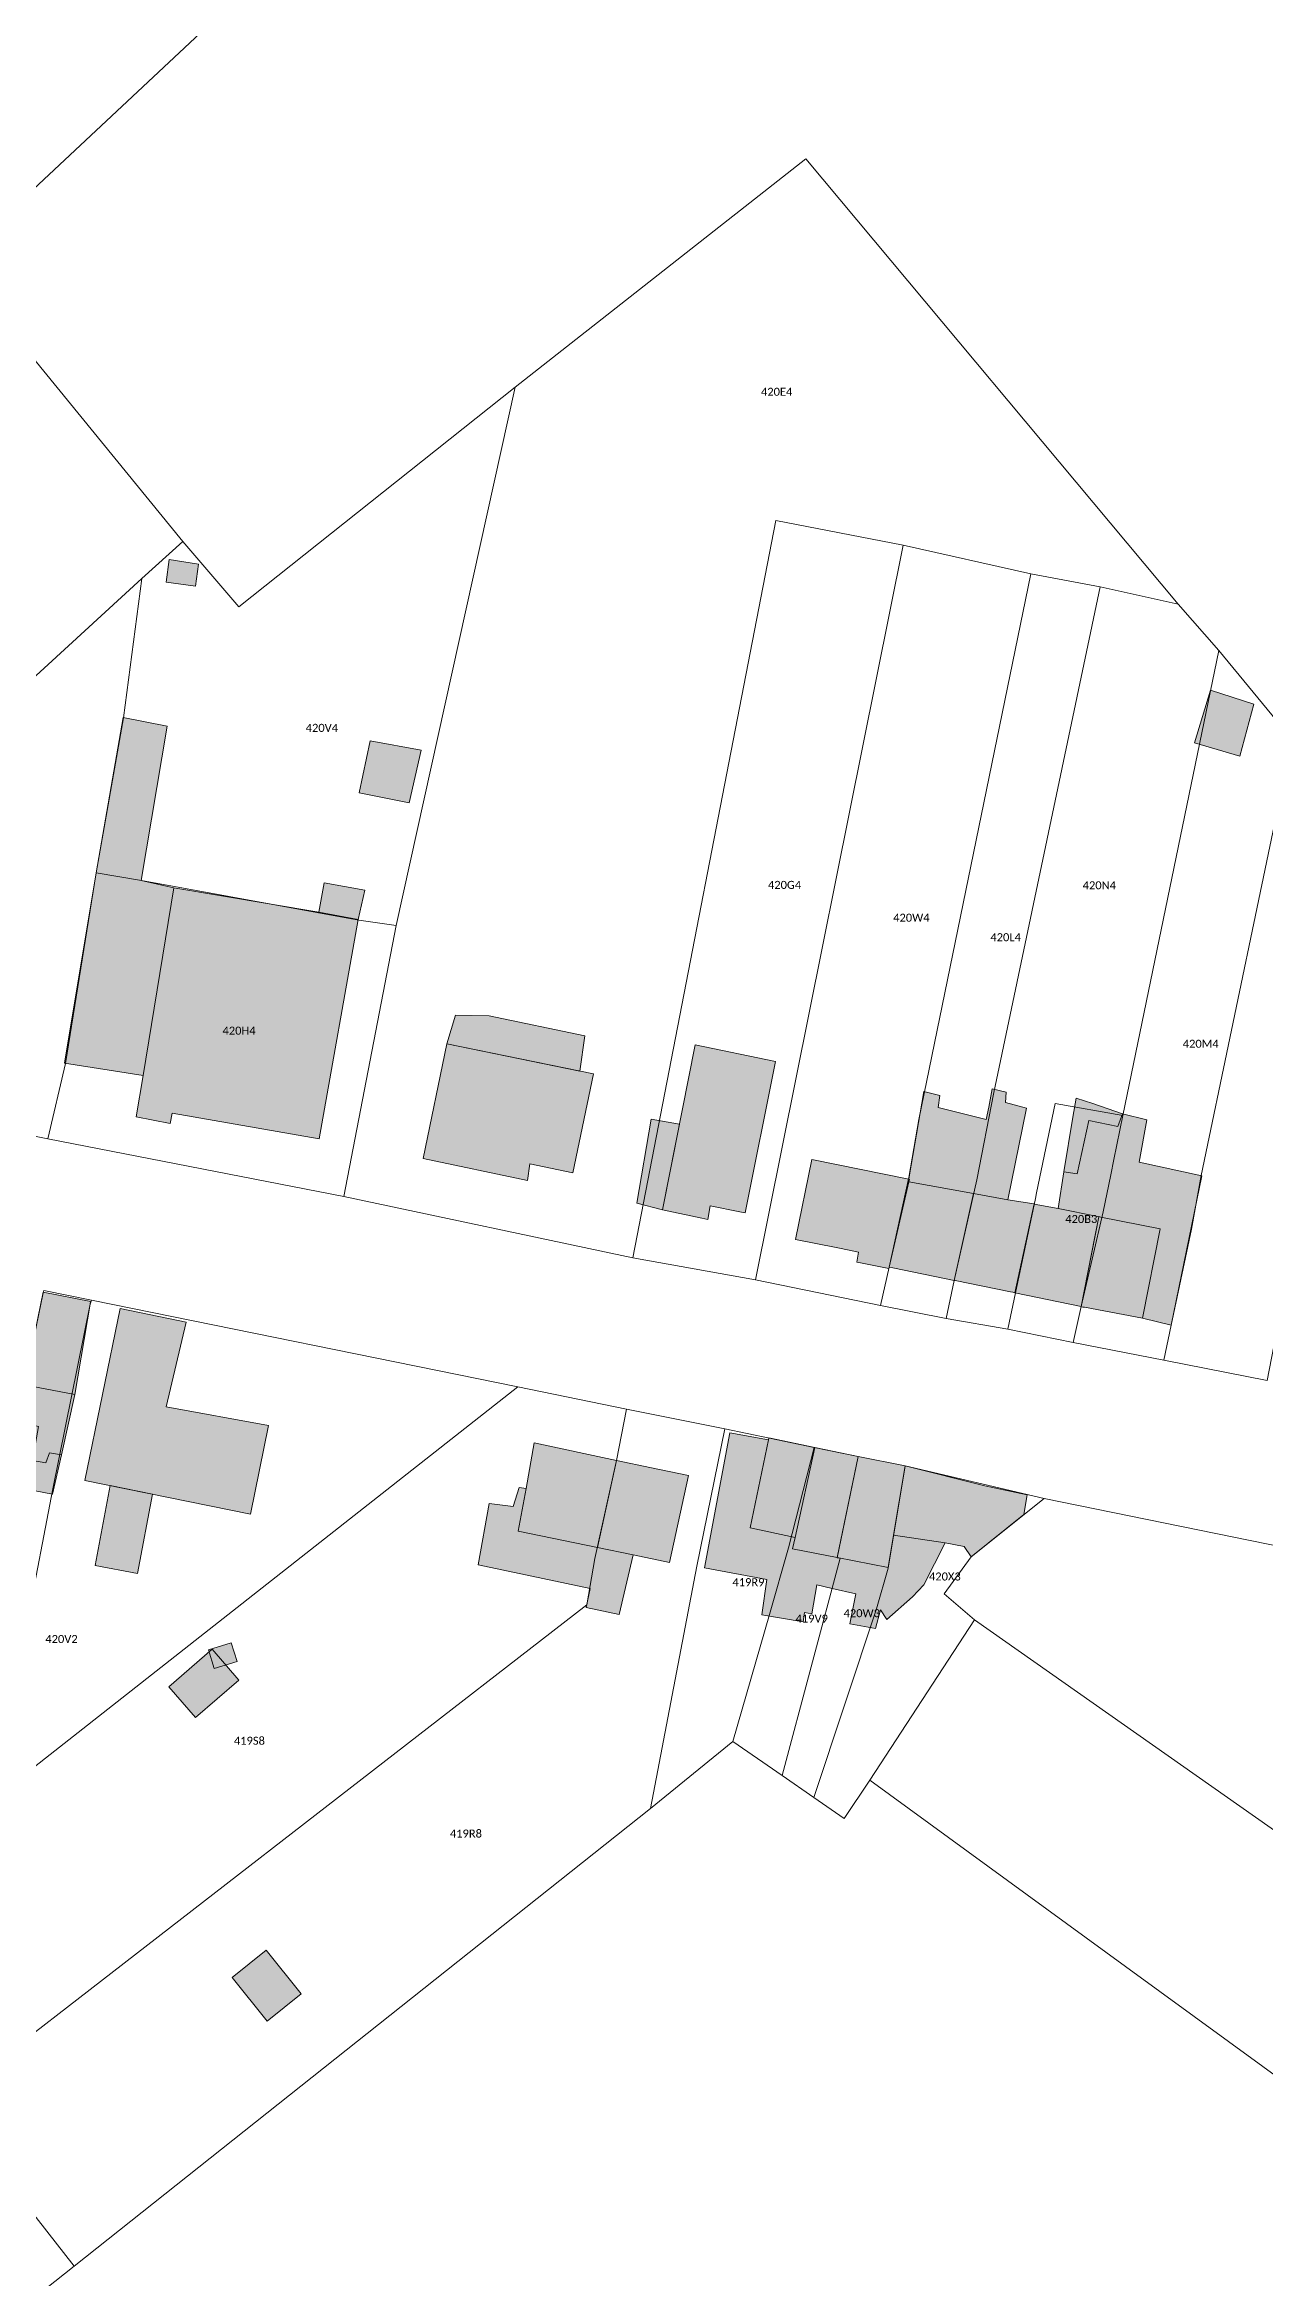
# Model space of a CAD drawing. Header units: metres. Extents: x 113120 to 240396, y 120329 to 242116.
# Drawn here: x 120555.1 to 120677, y 121474.9 to 121698.1 of the extents above; entities that cross this region are included whole.
import ezdxf

# ---------------------------------------------------------------- set-up
doc = ezdxf.new("R2010")
doc.units = ezdxf.units.M
doc.header["$LTSCALE"] = 3
for name, color, linetype, lineweight in [('Bpn_CaPa', 78, 'Continuous', 0), ('Bpn_ReBu', 4, 'Continuous', 0), ('Bpt_CaNu', 7, 'Continuous', 0), ('Hachure bâtiment', 11, 'Continuous', 0)]:
    doc.layers.add(name, color=color, linetype=linetype, lineweight=lineweight)
doc.styles.add('Legend', font='')
doc.styles.get('Legend').set_extended_font_data('Calibri')

msp = doc.modelspace()

# ---------------------------------------------------------------- hatches: boundary and pattern name
at = {"layer": 'Hachure bâtiment'}
h = msp.add_hatch(color=256, dxfattribs=at)
h.dxf.hatch_style = 1
h.paths.add_polyline_path([(120570.44, 121646.12), (120570.14, 121643.93), (120567.2, 121644.32), (120567.52, 121646.6)])
h = msp.add_hatch(color=256, dxfattribs=at)
h.dxf.hatch_style = 1
h.paths.add_polyline_path([(120674.57, 121626.92), (120670.06, 121628.25), (120671.65, 121633.54), (120675.99, 121632.12)])
h = msp.add_hatch(color=256, dxfattribs=at)
h.dxf.hatch_style = 1
h.paths.add_polyline_path([(120567.32, 121629.94), (120564.71, 121614.5), (120567.96, 121613.76), (120564.89, 121594.99), (120557.04, 121596.23), (120560.22, 121615.27), (120562.91, 121630.8)])
h = msp.add_hatch(color=256, dxfattribs=at)
h.dxf.hatch_style = 1
h.paths.add_polyline_path([(120592.7, 121627.52), (120591.49, 121622.25), (120586.49, 121623.27), (120587.59, 121628.47)])
h = msp.add_hatch(color=256, dxfattribs=at)
h.dxf.hatch_style = 1
h.paths.add_polyline_path([(120582.47, 121611.34), (120586.41, 121610.61), (120582.49, 121588.66), (120567.8, 121591.23), (120567.62, 121590.2), (120564.22, 121590.88), (120564.89, 121594.99), (120567.96, 121613.76)])
h = msp.add_hatch(color=256, dxfattribs=at)
h.dxf.hatch_style = 1
h.paths.add_polyline_path([(120587.07, 121613.52), (120586.41, 121610.61), (120582.47, 121611.34), (120582.99, 121614.28)])
h = msp.add_hatch(color=256, dxfattribs=at)
h.dxf.hatch_style = 1
h.paths.add_polyline_path([(120608.58, 121595.44), (120595.26, 121598.16), (120596.14, 121601.03), (120599.5, 121600.96), (120609.09, 121598.96)])
h = msp.add_hatch(color=256, dxfattribs=at)
h.dxf.hatch_style = 1
h.paths.add_polyline_path([(120609.93, 121595.16), (120607.89, 121585.29), (120603.58, 121586.18), (120603.34, 121584.52), (120592.91, 121586.7), (120595.26, 121598.16)])
h = msp.add_hatch(color=256, dxfattribs=at)
h.dxf.hatch_style = 1
h.paths.add_polyline_path([(120628.14, 121596.4), (120625.1, 121581.28), (120624.57, 121581.39), (120621.6, 121581.98), (120621.37, 121580.6), (120620.77, 121580.73), (120616.84, 121581.57), (120620.12, 121598.07)])
h = msp.add_hatch(color=256, dxfattribs=at)
h.dxf.hatch_style = 1
h.paths.add_polyline_path([(120651.2, 121593.33), (120651.14, 121592.3), (120653.24, 121591.73), (120651.36, 121582.59), (120647.93, 121583.2), (120641.48, 121584.36), (120641.53, 121584.62), (120641.46, 121584.64), (120641.5, 121584.87), (120642.97, 121593.42), (120644.59, 121593), (120644.4, 121591.82), (120649.22, 121590.62), (120649.46, 121591.85), (120649.82, 121593.68)])
h = msp.add_hatch(color=256, dxfattribs=at)
h.dxf.hatch_style = 1
h.paths.add_polyline_path([(120665.27, 121590.58), (120664.5, 121586.33), (120670.79, 121584.98), (120667.7, 121570.03), (120664.85, 121570.74), (120666.62, 121579.66), (120660.69, 121580.85), (120660.47, 121580.9), (120660.47, 121580.89), (120660.38, 121580.91), (120656.41, 121581.7), (120656.99, 121585.37), (120658.32, 121585.18), (120659.49, 121590.5), (120662.36, 121589.91), (120662.84, 121591.18)])
h = msp.add_hatch(color=256, dxfattribs=at)
h.dxf.hatch_style = 1
h.paths.add_polyline_path([(120659.49, 121590.5), (120658.32, 121585.18), (120656.99, 121585.37), (120657.89, 121590.83), (120658.2, 121592.75), (120659.86, 121592.19), (120662.84, 121591.18), (120662.36, 121589.91)])
h = msp.add_hatch(color=256, dxfattribs=at)
h.dxf.hatch_style = 1
h.paths.add_polyline_path([(120616.84, 121581.57), (120614.26, 121582.24), (120615.7, 121590.64), (120618.54, 121590.15)])
h = msp.add_hatch(color=256, dxfattribs=at)
h.dxf.hatch_style = 1
h.paths.add_polyline_path([(120641.46, 121584.64), (120641.53, 121584.62), (120641.48, 121584.36), (120639.5, 121575.84), (120639.47, 121575.71), (120636.31, 121576.33), (120636.27, 121576.34), (120636.45, 121577.34), (120635.5, 121577.53), (120634.38, 121577.76), (120630.15, 121578.61), (120631.77, 121586.61)])
h = msp.add_hatch(color=256, dxfattribs=at)
h.dxf.hatch_style = 1
h.paths.add_polyline_path([(120647.93, 121583.2), (120646.02, 121574.52), (120639.87, 121575.76), (120639.5, 121575.84), (120641.48, 121584.36)])
h = msp.add_hatch(color=256, dxfattribs=at)
h.dxf.hatch_style = 1
h.paths.add_polyline_path([(120651.36, 121582.59), (120653.76, 121582.2), (120654.02, 121582.18), (120652.08, 121573.29), (120651.86, 121573.33), (120651.64, 121573.38), (120646.12, 121574.5), (120646.02, 121574.52), (120647.93, 121583.2)])
h = msp.add_hatch(color=256, dxfattribs=at)
h.dxf.hatch_style = 1
h.paths.add_polyline_path([(120660.47, 121580.89), (120660.07, 121578.86), (120658.71, 121571.92), (120652.08, 121573.29), (120654.01, 121582.15), (120656.41, 121581.7), (120660.38, 121580.91)])
h = msp.add_hatch(color=256, dxfattribs=at)
h.dxf.hatch_style = 1
h.paths.add_polyline_path([(120660.69, 121580.85), (120666.62, 121579.66), (120664.85, 121570.74), (120659.03, 121571.85), (120658.88, 121571.83), (120658.7, 121571.88), (120660.47, 121580.89), (120660.47, 121580.9)], flags=17)
h = msp.add_hatch(color=256, dxfattribs=at)
h.dxf.hatch_style = 1
h.paths.add_polyline_path([(120513.29, 121572.57), (120519.22, 121571.32), (120518.97, 121570.67), (120523.65, 121569.75), (120527.7, 121568.96), (120532.55, 121568.01), (120537.25, 121567.09), (120541.6, 121566.24), (120541.78, 121566.21), (120542, 121566.16), (120547.69, 121565.08), (120553, 121564.07), (120558.08, 121563.12), (120556.74, 121557.07), (120555.54, 121557.27), (120555.17, 121556.28), (120553.84, 121556.53), (120554.44, 121559.92), (120552.3, 121560.4), (120551.46, 121556.73), (120548.67, 121557.32), (120549.34, 121560.93), (120546.64, 121561.4), (120544.4, 121561.78), (120543.54, 121557.38), (120542.87, 121557.48), (120542.34, 121554.4), (120539.77, 121554.93), (120539.62, 121554.4), (120536.42, 121554.98), (120537.67, 121563.27), (120536.31, 121563.74), (120536.62, 121564.9), (120534.67, 121565.23), (120533.77, 121561.02), (120529.59, 121561.7), (120530.19, 121564.82), (120527.22, 121565.38), (120526.9, 121563.87), (120522.52, 121564.73), (120521.92, 121561.98), (120521.7, 121562.01), (120519.07, 121562.38), (120518.87, 121561.32), (120517.3, 121561.57), (120516.64, 121559.5), (120515.54, 121559.77), (120515.9, 121563.17), (120514.22, 121563.42), (120515.07, 121568.4), (120512.62, 121568.96), (120506.8, 121570.3), (120506.87, 121570.6), (120507.52, 121573.79)])
h = msp.add_hatch(color=256, dxfattribs=at)
h.dxf.hatch_style = 1
h.paths.add_polyline_path([(120559.67, 121572.42), (120559.65, 121572.33), (120558.08, 121563.12), (120553, 121564.07), (120554.91, 121573.36)])
h = msp.add_hatch(color=256, dxfattribs=at)
h.dxf.hatch_style = 1
h.paths.add_polyline_path([(120569.19, 121570.36), (120567.21, 121561.89), (120577.45, 121560.02), (120575.64, 121551.15), (120559.08, 121554.53), (120562.59, 121571.72)])
h = msp.add_hatch(color=256, dxfattribs=at)
h.dxf.hatch_style = 1
h.paths.add_polyline_path([(120556.74, 121557.07), (120555.83, 121553.14), (120551.18, 121554.06), (120551.43, 121555.33), (120548.76, 121555.86), (120548.67, 121557.32), (120551.46, 121556.73), (120552.3, 121560.4), (120554.44, 121559.92), (120553.84, 121556.53), (120555.17, 121556.28), (120555.54, 121557.27)])
h = msp.add_hatch(color=256, dxfattribs=at)
h.dxf.hatch_style = 1
h.paths.add_polyline_path([(120612.24, 121556.52), (120610.34, 121547.81), (120602.42, 121549.44), (120603.19, 121553.72), (120604.01, 121558.27)])
h = msp.add_hatch(color=256, dxfattribs=at)
h.dxf.hatch_style = 1
h.paths.add_polyline_path([(120627.45, 121558.59), (120625.6, 121549.77), (120630.1, 121548.82), (120629.84, 121547.67), (120634.3, 121546.81), (120639.42, 121545.82), (120639.95, 121549.04), (120645.1, 121548.27), (120642.97, 121544.1), (120641.84, 121542.9), (120639.27, 121540.63), (120638.64, 121541.6), (120638.14, 121539.72), (120635.59, 121540.18), (120636.17, 121543.2), (120633.8, 121543.73), (120632.29, 121544.07), (120631.77, 121541.17), (120631.04, 121541.32), (120630.92, 121540.37), (120626.79, 121541.08), (120627.27, 121544.63), (120621.04, 121545.8), (120623.59, 121559.28)])
h = msp.add_hatch(color=256, dxfattribs=at)
h.dxf.hatch_style = 1
h.paths.add_polyline_path([(120632.07, 121557.82), (120630.1, 121548.82), (120625.6, 121549.77), (120627.45, 121558.59), (120627.49, 121558.77)], flags=17)
h = msp.add_hatch(color=256, dxfattribs=at)
h.dxf.hatch_style = 1
h.paths.add_polyline_path([(120636.42, 121556.93), (120634.3, 121546.81), (120629.84, 121547.67), (120630.1, 121548.82), (120632.07, 121557.82)], flags=17)
h = msp.add_hatch(color=256, dxfattribs=at)
h.dxf.hatch_style = 1
h.paths.add_polyline_path([(120615.75, 121555.78), (120619.44, 121555), (120617.55, 121546.32), (120613.92, 121547.07), (120610.34, 121547.81), (120612.24, 121556.52)])
h = msp.add_hatch(color=256, dxfattribs=at)
h.dxf.hatch_style = 1
h.paths.add_polyline_path([(120641.1, 121555.97), (120639.95, 121549.04), (120639.42, 121545.82), (120634.3, 121546.81), (120636.42, 121556.93)], flags=17)
h = msp.add_hatch(color=256, dxfattribs=at)
h.dxf.hatch_style = 1
h.paths.add_polyline_path([(120649.07, 121553.99), (120653.3, 121553.07), (120652.99, 121551.13), (120647.7, 121546.88), (120647.02, 121547.93), (120645.1, 121548.27), (120639.95, 121549.04), (120641.1, 121555.97)])
h = msp.add_hatch(color=256, dxfattribs=at)
h.dxf.hatch_style = 1
h.paths.add_polyline_path([(120561.6, 121554.02), (120565.85, 121553.15), (120564.35, 121545.21), (120560.09, 121546.02)])
h = msp.add_hatch(color=256, dxfattribs=at)
h.dxf.hatch_style = 1
h.paths.add_polyline_path([(120603.19, 121553.72), (120602.42, 121549.44), (120610.34, 121547.81), (120613.92, 121547.07), (120612.5, 121541.11), (120609.2, 121541.83), (120609.6, 121543.73), (120598.42, 121546.07), (120599.52, 121552.23), (120601.92, 121551.92), (120602.5, 121553.82)])
h = msp.add_hatch(color=256, dxfattribs=at)
h.dxf.hatch_style = 1
h.paths.add_polyline_path([(120567.48, 121533.9), (120571.79, 121537.64), (120574.46, 121534.55), (120570.15, 121530.82)])
h = msp.add_hatch(color=256, dxfattribs=at)
h.dxf.hatch_style = 1
h.paths.add_polyline_path([(120574.29, 121536.43), (120572.02, 121535.73), (120571.44, 121537.6), (120573.69, 121538.3)])
h = msp.add_hatch(color=256, dxfattribs=at)
h.dxf.hatch_style = 1
h.paths.add_polyline_path([(120580.69, 121503.2), (120577.3, 121500.45), (120573.79, 121504.82), (120577.19, 121507.57)])

# ---------------------------------------------------------------- linework, layer by layer
at = {"layer": 'Bpn_CaPa'}
for points in [[(120602.1, 121663.83), (120574.47, 121641.87), (120568.87, 121648.4), (120546.06, 121676.27), (120597.21, 121724.15), (120695.04, 121809.74), (120734.53, 121775.43), (120753.46, 121792.45), (120757.04, 121789.93), (120802.65, 121760.64), (120794.76, 121747.04), (120816.84, 121743.44), (120858.68, 121721.25), (120837.53, 121725.8), (120716.8, 121747.4), (120709.26, 121712.38), (120697.11, 121653.9), (120696.54, 121651.2), (120691.29, 121636.31), (120679.82, 121628.58), (120672.49, 121637.49), (120668.4, 121642.13), (120631.16, 121686.66), (120602.1, 121663.83)], [(120546.06, 121676.27), (120530.39, 121694.23), (120497.09, 121732.94), (120483.01, 121748.65), (120475.12, 121757.44), (120515.23, 121797.19), (120597.21, 121724.15), (120546.06, 121676.27)], [(120660.62, 121643.87), (120653.69, 121645.17), (120640.9, 121648.03), (120628.18, 121650.5), (120613.88, 121576.76), (120584.96, 121582.9), (120590.21, 121610.01), (120602.1, 121663.83), (120631.16, 121686.66), (120668.4, 121642.13), (120660.62, 121643.87)], [(120546.06, 121676.27), (120568.87, 121648.4), (120564.76, 121644.69), (120513.05, 121597.22), (120507.44, 121598.34), (120510.51, 121612.12), (120511.5, 121616.03), (120518.04, 121645.13), (120546.06, 121676.27)], [(120568.87, 121648.4), (120574.47, 121641.87), (120602.1, 121663.83), (120590.21, 121610.01), (120586.47, 121610.53), (120564.75, 121614.51), (120560.22, 121615.27), (120562.94, 121630.77), (120564.76, 121644.69), (120568.87, 121648.4)], [(120640.9, 121648.03), (120626.13, 121574.58), (120613.88, 121576.76), (120628.18, 121650.5), (120640.9, 121648.03)], [(120638.63, 121572), (120626.13, 121574.58), (120640.9, 121648.03), (120653.69, 121645.17), (120642.49, 121590.62), (120641.49, 121584.8), (120639.5, 121575.84), (120638.63, 121572)], [(120564.76, 121644.69), (120562.94, 121630.77), (120560.22, 121615.27), (120557.13, 121596.21), (120555.37, 121588.67), (120513.05, 121597.22), (120564.76, 121644.69)], [(120660.62, 121643.87), (120649.99, 121593.29), (120648.26, 121584.59), (120646.02, 121574.52), (120645.22, 121570.72), (120638.63, 121572), (120639.5, 121575.84), (120641.49, 121584.8), (120642.49, 121590.62), (120653.69, 121645.17), (120660.62, 121643.87)], [(120660.62, 121643.87), (120668.4, 121642.13), (120672.49, 121637.49), (120662.86, 121591.02), (120656.1, 121592.21), (120654.24, 121583.26), (120654.13, 121582.72), (120652.14, 121573.27), (120651.38, 121569.64), (120645.22, 121570.72), (120646.02, 121574.52), (120648.26, 121584.59), (120649.99, 121593.29), (120660.62, 121643.87)], [(120666.98, 121566.53), (120657.92, 121568.31), (120658.7, 121571.92), (120660.9, 121581.38), (120661.66, 121585.07), (120661.97, 121586.59), (120662.86, 121591.02), (120672.49, 121637.49), (120679.82, 121628.58), (120670.72, 121585.02), (120669.74, 121579.64), (120667.7, 121570.03), (120666.98, 121566.53)], [(120666.98, 121566.53), (120667.7, 121570.03), (120669.74, 121579.64), (120670.72, 121585.02), (120679.82, 121628.58), (120691.29, 121636.31), (120677.31, 121564.5), (120666.98, 121566.53)], [(120590.21, 121610.01), (120584.96, 121582.9), (120555.37, 121588.67), (120557.13, 121596.21), (120560.22, 121615.27), (120564.75, 121614.51), (120586.47, 121610.53), (120590.21, 121610.01)], [(120657.92, 121568.31), (120651.38, 121569.64), (120652.14, 121573.27), (120654.13, 121582.72), (120654.24, 121583.26), (120656.1, 121592.21), (120662.86, 121591.02), (120661.97, 121586.59), (120661.66, 121585.07), (120660.9, 121581.38), (120658.7, 121571.92), (120657.92, 121568.31)], [(120507.86, 121504.83), (120505.81, 121507.36), (120547.97, 121541.1), (120551.46, 121556.26), (120552.26, 121560.21), (120553, 121564.07), (120554.87, 121573.12), (120554.96, 121573.51), (120559.74, 121572.54), (120559.62, 121572.15), (120555.87, 121553.68), (120553.3, 121540.3), (120507.86, 121504.83)], [(120507.86, 121504.83), (120553.3, 121540.3), (120555.87, 121553.68), (120559.62, 121572.15), (120559.74, 121572.54), (120602.38, 121563.87), (120532.32, 121508.87), (120515.71, 121495.57), (120507.86, 121504.83)], [(120613.25, 121561.66), (120612.24, 121556.52), (120610.08, 121546.72), (120609.26, 121542.1), (120544.94, 121492.3), (120539.44, 121499.6), (120536.57, 121502.95), (120532.32, 121508.87), (120602.38, 121563.87), (120613.25, 121561.66)], [(120558, 121475.96), (120548.94, 121487.55), (120544.94, 121492.3), (120609.26, 121542.1), (120610.08, 121546.72), (120612.24, 121556.52), (120613.25, 121561.66), (120623.07, 121559.67), (120620.26, 121545.94), (120615.64, 121521.72), (120558, 121475.96)], [(120623.07, 121559.67), (120632.02, 121557.83), (120629.45, 121547.79), (120627.53, 121541.12), (120623.89, 121528.43), (120615.64, 121521.72), (120620.26, 121545.94), (120623.07, 121559.67)], [(120636.42, 121556.93), (120634.31, 121546.8), (120634.6, 121546.75), (120628.8, 121525.02), (120623.89, 121528.43), (120627.53, 121541.12), (120629.45, 121547.79), (120632.02, 121557.83), (120636.42, 121556.93)], [(120636.42, 121556.93), (120641.1, 121555.97), (120639.4, 121545.76), (120638.24, 121541.68), (120631.97, 121522.83), (120628.8, 121525.02), (120634.6, 121546.75), (120634.31, 121546.8), (120636.42, 121556.93)], [(120637.59, 121524.56), (120635.01, 121520.72), (120631.97, 121522.83), (120638.24, 121541.68), (120639.4, 121545.76), (120641.1, 121555.97), (120655.01, 121552.7), (120647.7, 121546.88), (120645, 121543.18), (120648.03, 121540.57), (120637.59, 121524.56)], [(120648.03, 121540.57), (120645, 121543.18), (120647.7, 121546.88), (120655.01, 121552.7), (120751.3, 121533.08), (120750.67, 121529.18), (120747.97, 121515.08), (120739.85, 121476.15), (120648.03, 121540.57)], [(120879.76, 121376.9), (120861.55, 121361.52), (120663.14, 121505.94), (120637.59, 121524.56), (120648.03, 121540.57), (120739.85, 121476.15), (120744.98, 121472.66), (120780.87, 121447.4), (120786.85, 121442.88), (120809.79, 121426.36), (120824.03, 121416.38), (120847.07, 121399.27), (120879.76, 121376.9)], [(120608.96, 121421.8), (120599.52, 121429.43), (120596.67, 121431.33), (120583.26, 121440.26), (120578.06, 121443.72), (120573.3, 121447), (120568.22, 121450.52), (120561.14, 121455.43), (120557.3, 121458.12), (120553.69, 121460.67), (120549.89, 121463.33), (120545.72, 121466.27), (120558, 121475.96), (120615.64, 121521.72), (120623.89, 121528.43), (120628.8, 121525.02), (120631.97, 121522.83), (120635.01, 121520.72), (120637.59, 121524.56), (120663.14, 121505.94), (120861.55, 121361.52), (120749.81, 121325.25), (120608.96, 121421.8)], [(120558, 121475.96), (120545.72, 121466.27), (120504.71, 121432.8), (120503.17, 121434.62), (120500.68, 121432.61), (120496.59, 121434.02), (120486.84, 121425.99), (120484.29, 121429.32), (120489.37, 121433.48), (120494.1, 121437.4), (120490.63, 121441.21), (120494.91, 121444.71), (120548.94, 121487.55), (120558, 121475.96)]]:
    msp.add_lwpolyline(points, close=True, dxfattribs=at)
at = {"layer": 'Bpn_ReBu'}
for points in [[(120570.44, 121646.12), (120570.14, 121643.93), (120567.2, 121644.32), (120567.52, 121646.6), (120570.44, 121646.12)], [(120674.57, 121626.92), (120670.06, 121628.25), (120671.65, 121633.54), (120675.99, 121632.12), (120674.57, 121626.92)], [(120567.32, 121629.94), (120564.71, 121614.5), (120567.96, 121613.76), (120564.89, 121594.99), (120557.04, 121596.23), (120560.22, 121615.27), (120562.91, 121630.8), (120567.32, 121629.94)], [(120592.7, 121627.52), (120591.49, 121622.25), (120586.49, 121623.27), (120587.59, 121628.47), (120592.7, 121627.52)], [(120582.47, 121611.34), (120586.41, 121610.61), (120582.49, 121588.66), (120567.8, 121591.23), (120567.62, 121590.2), (120564.22, 121590.88), (120564.89, 121594.99), (120567.96, 121613.76), (120582.47, 121611.34)], [(120587.07, 121613.52), (120586.41, 121610.61), (120582.47, 121611.34), (120582.99, 121614.28), (120587.07, 121613.52)], [(120608.58, 121595.44), (120595.26, 121598.16), (120596.14, 121601.03), (120599.5, 121600.96), (120609.09, 121598.96), (120608.58, 121595.44)], [(120609.93, 121595.16), (120607.89, 121585.29), (120603.58, 121586.18), (120603.34, 121584.52), (120592.91, 121586.7), (120595.26, 121598.16), (120609.93, 121595.16)], [(120628.14, 121596.4), (120625.1, 121581.28), (120624.57, 121581.39), (120621.6, 121581.98), (120621.37, 121580.6), (120620.77, 121580.73), (120616.84, 121581.57), (120620.12, 121598.07), (120628.14, 121596.4)], [(120651.2, 121593.33), (120651.14, 121592.3), (120653.24, 121591.73), (120651.36, 121582.59), (120647.93, 121583.2), (120641.48, 121584.36), (120641.53, 121584.62), (120641.46, 121584.64), (120641.5, 121584.87), (120642.97, 121593.42), (120644.59, 121593), (120644.4, 121591.82), (120649.22, 121590.62), (120649.46, 121591.85), (120649.82, 121593.68), (120651.2, 121593.33)], [(120665.27, 121590.58), (120664.5, 121586.33), (120670.79, 121584.98), (120667.7, 121570.03), (120664.85, 121570.74), (120666.62, 121579.66), (120660.69, 121580.85), (120660.47, 121580.9), (120660.47, 121580.89), (120660.38, 121580.91), (120656.41, 121581.7), (120656.99, 121585.37), (120658.32, 121585.18), (120659.49, 121590.5), (120662.36, 121589.91), (120662.84, 121591.18), (120665.27, 121590.58)], [(120659.49, 121590.5), (120658.32, 121585.18), (120656.99, 121585.37), (120657.89, 121590.83), (120658.2, 121592.75), (120659.86, 121592.19), (120662.84, 121591.18), (120662.36, 121589.91), (120659.49, 121590.5)], [(120616.84, 121581.57), (120614.26, 121582.24), (120615.7, 121590.64), (120618.54, 121590.15), (120616.84, 121581.57)], [(120641.46, 121584.64), (120641.53, 121584.62), (120641.48, 121584.36), (120639.5, 121575.84), (120639.47, 121575.71), (120636.31, 121576.33), (120636.27, 121576.34), (120636.45, 121577.34), (120635.5, 121577.53), (120634.38, 121577.76), (120630.15, 121578.61), (120631.77, 121586.61), (120641.46, 121584.64)], [(120647.93, 121583.2), (120646.02, 121574.52), (120639.87, 121575.76), (120639.5, 121575.84), (120641.48, 121584.36), (120647.93, 121583.2)], [(120651.36, 121582.59), (120653.76, 121582.2), (120654.02, 121582.18), (120652.08, 121573.29), (120651.86, 121573.33), (120651.64, 121573.38), (120646.12, 121574.5), (120646.02, 121574.52), (120647.93, 121583.2), (120651.36, 121582.59)], [(120660.47, 121580.89), (120660.07, 121578.86), (120658.71, 121571.92), (120652.08, 121573.29), (120654.01, 121582.15), (120656.41, 121581.7), (120660.38, 121580.91), (120660.47, 121580.89)], [(120660.69, 121580.85), (120666.62, 121579.66), (120664.85, 121570.74), (120659.03, 121571.85), (120658.88, 121571.83), (120658.7, 121571.88), (120660.47, 121580.89), (120660.47, 121580.9), (120660.69, 121580.85)], [(120559.67, 121572.42), (120559.65, 121572.33), (120558.08, 121563.12), (120553, 121564.07), (120554.91, 121573.36), (120559.67, 121572.42)], [(120569.19, 121570.36), (120567.21, 121561.89), (120577.45, 121560.02), (120575.64, 121551.15), (120559.08, 121554.53), (120562.59, 121571.72), (120569.19, 121570.36)], [(120556.74, 121557.07), (120555.83, 121553.14), (120551.18, 121554.06), (120551.43, 121555.33), (120548.76, 121555.86), (120548.67, 121557.32), (120551.46, 121556.73), (120552.3, 121560.4), (120554.44, 121559.92), (120553.84, 121556.53), (120555.17, 121556.28), (120555.54, 121557.27), (120556.74, 121557.07)], [(120612.24, 121556.52), (120610.34, 121547.81), (120602.42, 121549.44), (120603.19, 121553.72), (120604.01, 121558.27), (120612.24, 121556.52)], [(120627.45, 121558.59), (120625.6, 121549.77), (120630.1, 121548.82), (120629.84, 121547.67), (120634.3, 121546.81), (120639.42, 121545.82), (120639.95, 121549.04), (120645.1, 121548.27), (120642.97, 121544.1), (120641.84, 121542.9), (120639.27, 121540.63), (120638.64, 121541.6), (120638.14, 121539.72), (120635.59, 121540.18), (120636.17, 121543.2), (120633.8, 121543.73), (120632.29, 121544.07), (120631.77, 121541.17), (120631.04, 121541.32), (120630.92, 121540.37), (120626.79, 121541.08), (120627.27, 121544.63), (120621.04, 121545.8), (120623.59, 121559.28), (120627.45, 121558.59)], [(120632.07, 121557.82), (120630.1, 121548.82), (120625.6, 121549.77), (120627.45, 121558.59), (120627.49, 121558.77), (120632.07, 121557.82)], [(120636.42, 121556.93), (120634.3, 121546.81), (120629.84, 121547.67), (120630.1, 121548.82), (120632.07, 121557.82), (120636.42, 121556.93)], [(120615.75, 121555.78), (120619.44, 121555), (120617.55, 121546.32), (120613.92, 121547.07), (120610.34, 121547.81), (120612.24, 121556.52), (120615.75, 121555.78)], [(120641.1, 121555.97), (120639.95, 121549.04), (120639.42, 121545.82), (120634.3, 121546.81), (120636.42, 121556.93), (120641.1, 121555.97)], [(120649.07, 121553.99), (120653.3, 121553.07), (120652.99, 121551.13), (120647.7, 121546.88), (120647.02, 121547.93), (120645.1, 121548.27), (120639.95, 121549.04), (120641.1, 121555.97), (120649.07, 121553.99)], [(120561.6, 121554.02), (120565.85, 121553.15), (120564.35, 121545.21), (120560.09, 121546.02), (120561.6, 121554.02)], [(120603.19, 121553.72), (120602.42, 121549.44), (120610.34, 121547.81), (120613.92, 121547.07), (120612.5, 121541.11), (120609.2, 121541.83), (120609.6, 121543.73), (120598.42, 121546.07), (120599.52, 121552.23), (120601.92, 121551.92), (120602.5, 121553.82), (120603.19, 121553.72)], [(120567.48, 121533.9), (120571.79, 121537.64), (120574.46, 121534.55), (120570.15, 121530.82), (120567.48, 121533.9)], [(120574.29, 121536.43), (120572.02, 121535.73), (120571.44, 121537.6), (120573.69, 121538.3), (120574.29, 121536.43)], [(120580.69, 121503.2), (120577.3, 121500.45), (120573.79, 121504.82), (120577.19, 121507.57), (120580.69, 121503.2)]]:
    msp.add_lwpolyline(points, close=True, dxfattribs=at)
msp.add_lwpolyline([(120553, 121564.07), (120558.08, 121563.12), (120556.74, 121557.07), (120555.54, 121557.27), (120555.17, 121556.28), (120553.84, 121556.53)], dxfattribs=at)

# ---------------------------------------------------------------- texts
at = {"layer": 'Bpt_CaNu', "char_height": 0.8, "attachment_point": 7, "style": 'Legend'}
for s, insert in [('420E4', (120626.69, 121662.95)), ('420V4', (120581.16, 121629.35)), ('420G4', (120627.39, 121613.65)), ('420N4', (120658.86, 121613.61)), ('420W4', (120639.91, 121610.37)), ('420L4', (120649.63, 121608.42)), ('420H4', (120572.84, 121599.08)), ('420M4', (120668.87, 121597.77)), ('420B3', (120657.12, 121580.25)), ('419R9', (120623.83, 121543.95)), ('420X3', (120643.49, 121544.51)), ('419V9', (120630.15, 121540.31)), ('420W3', (120634.95, 121540.84)), ('420V2', (120555.12, 121538.26)), ('419S8', (120573.98, 121528.09)), ('419R8', (120595.58, 121518.81))]:
    msp.add_mtext(s, dxfattribs=dict(at, insert=insert))

doc.saveas('drawing.dxf')
